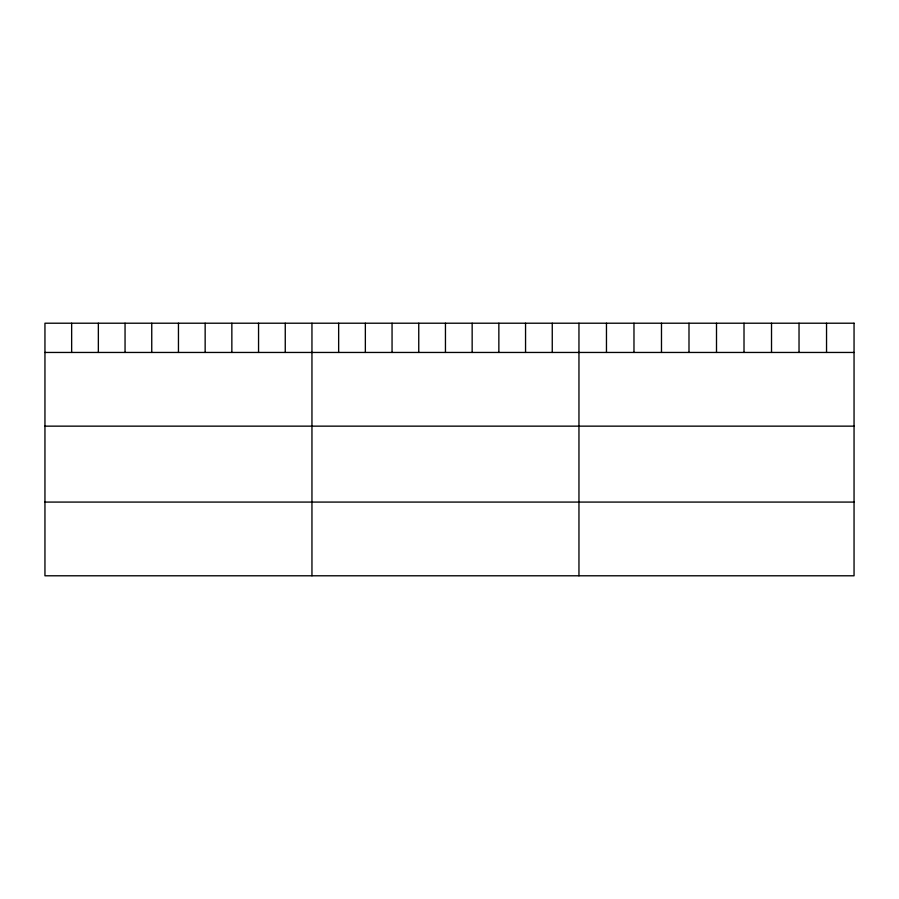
<?xml version="1.0" encoding="UTF-8"?>
<svg xmlns="http://www.w3.org/2000/svg" width="899" height="899" viewBox="0 0 899 899"><rect width="100%" height="100%" fill="white"/><g stroke="black" fill="none" stroke-linecap="round" stroke-linejoin="round"><path stroke-width="1.35" d="M44.95 352.453L854.05 352.453M44.95 426.148L854.05 426.148M44.95 502.08L854.05 502.08M826.541 323.213L826.541 352.453M799.031 323.213L799.031 352.453M771.522 323.213L771.522 352.453M744.012 323.213L744.012 352.453M716.503 323.213L716.503 352.453M688.994 323.213L688.994 352.453M661.484 323.213L661.484 352.453M633.975 323.213L633.975 352.453M606.465 323.213L606.465 352.453M578.956 323.213L578.956 575.787M552.256 323.213L552.256 352.453M525.555 323.213L525.555 352.453M498.855 323.213L498.855 352.453M472.155 323.213L472.155 352.453M445.454 323.213L445.454 352.453M418.754 323.213L418.754 352.453M392.054 323.213L392.054 352.453M365.354 323.213L365.354 352.453M338.653 323.213L338.653 352.453M311.953 323.213L311.953 575.787M285.253 323.213L285.253 352.453M258.552 323.213L258.552 352.453M231.852 323.213L231.852 352.453M205.152 323.213L205.152 352.453M178.452 323.213L178.452 352.453M151.751 323.213L151.751 352.453M125.051 323.213L125.051 352.453M98.351 323.213L98.351 352.453M71.65 323.213L71.65 352.453M854.05 323.213L44.95 323.213L44.95 575.787L854.05 575.787L854.05 323.213"/></g></svg>
